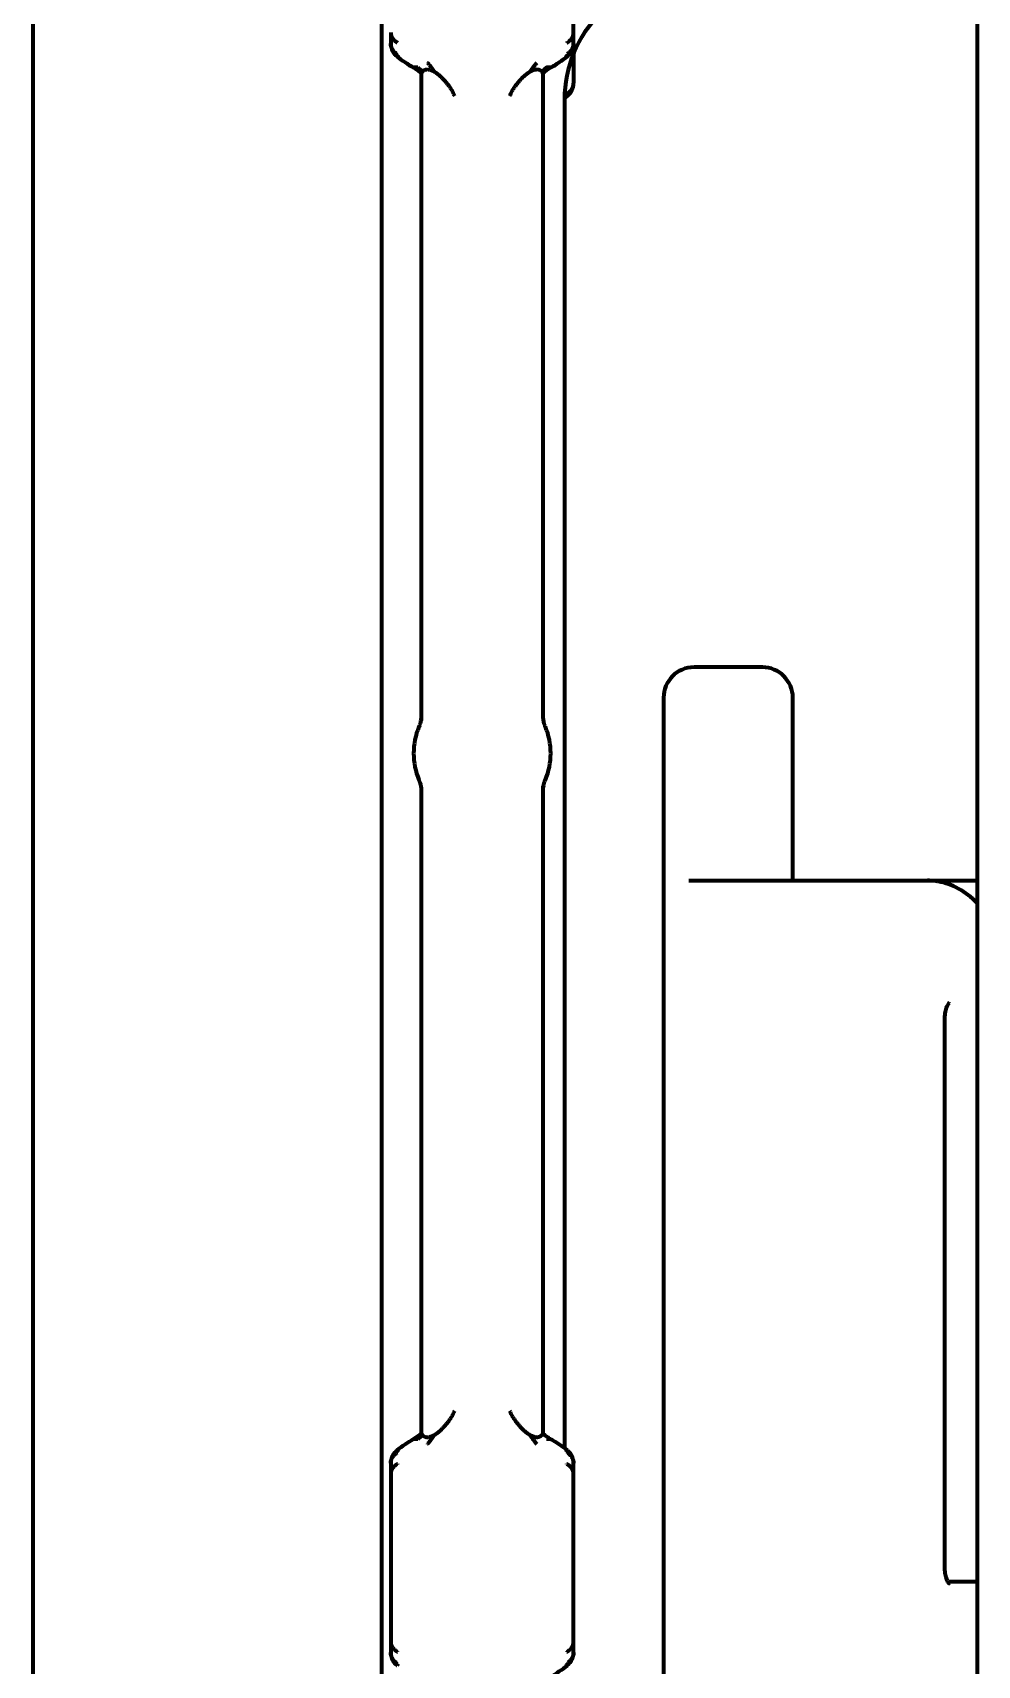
# Model space of a CAD drawing. Header units: inches. Extents: x -3022 to 7311, y 343 to 5680.
# Drawn here: x 5468.5 to 5499.5, y 2407.9 to 2461.5 of the extents above; entities that cross this region are included whole.
import ezdxf

# ---------------------------------------------------------------- set-up
doc = ezdxf.new("R2010")
doc.units = ezdxf.units.IN

msp = doc.modelspace()

# ---------------------------------------------------------------- linework, layer by layer
at = {"linetype": 'Continuous', "lineweight": 70}
for p, q in [((5468.479, 3920.692), (5468.479, 2255.492)), ((5499.479, 2281.295), (5499.479, 3919.296)), ((5479.929, 2522.045), (5479.929, 2351.695)), ((5486.229, 2461.52), (5486.229, 2467.021)), ((5480.475, 2460.799), (5480.432, 2460.745)), ((5486.025, 2460.745), (5485.982, 2460.799)), ((5486.229, 2460.844), (5486.229, 2459.862)), ((5481.229, 2460.191), (5481.229, 2438.946)), ((5485.228, 2439.121), (5485.228, 2460.191)), ((5486.028, 2459.447), (5485.929, 2459.371)), ((5485.929, 2459.324), (5485.929, 2415.07)), ((5490.613, 2440.695), (5490.182, 2440.695)), ((5492.425, 2440.695), (5490.613, 2440.695)), ((5489.182, 2439.695), (5489.182, 2340.797)), ((5493.425, 2433.695), (5493.425, 2439.695)), ((5485.302, 2438.744), (5485.303, 2438.741)), ((5481.155, 2436.997), (5481.154, 2437)), ((5481.229, 2436.62), (5481.229, 2415.549)), ((5485.228, 2415.55), (5485.228, 2436.795)), ((5490.01, 2433.695), (5491.151, 2433.695)), ((5491.151, 2433.695), (5497.843, 2433.695)), ((5497.843, 2433.695), (5499.479, 2433.695)), ((5498.41, 2411.195), (5498.41, 2429.124)), ((5481.114, 2415.364), (5480.979, 2415.368)), ((5485.478, 2415.368), (5485.343, 2415.364)), ((5485.381, 2415.429), (5485.399, 2415.417)), ((5485.477, 2415.369), (5485.478, 2415.368)), ((5480.432, 2414.996), (5480.475, 2414.942)), ((5485.982, 2414.942), (5486.025, 2414.996)), ((5480.229, 2414.221), (5480.229, 2408.72)), ((5486.229, 2408.72), (5486.229, 2414.221)), ((5498.551, 2410.695), (5499.479, 2410.695)), ((5480.475, 2407.999), (5480.432, 2407.945)), ((5486.025, 2407.945), (5485.982, 2407.999))]:
    msp.add_line(p, q, dxfattribs=at)
for centre, radius, start, end in [((5489.929, 2459.324), 4, 135, 180), ((5483.229, 2464.27), 4.5, 231.5776, 240.0016), ((5483.229, 2464.27), 4.5, 299.9984, 308.4327), ((5485.699, 2459.862), 0.53, 308.4745, 0), ((5490.182, 2439.695), 1, 90, 180), ((5492.425, 2439.695), 1, 0, 90), ((5483.229, 2437.87), 2.25, 157.2326, 202.7674), ((5483.229, 2437.87), 2.25, 337.2326, 22.7674), ((5483.229, 2411.47), 4.5, 119.9984, 128.4325), ((5483.229, 2411.47), 4.5, 51.5776, 60.0016), ((5483.229, 2411.47), 4.5, 299.9984, 308.4327)]:
    msp.add_arc(centre, radius, start, end, dxfattribs=at)
for centre, major_axis, ratio, start_param, end_param in [((5485.716, 2461.138), (0.312, -0.391), 0.212305, 6.28287, 6.78362), ((5486.216, 2459.088), (1.342, 0.629), 0.999709, 1.654918, 1.870022), ((5497.866, 2428.695), (0, 5), 0.615661, 5.73191, 6.175284), ((5480.741, 2414.602), (-0.312, 0.391), 0.212309, 6.282867, 6.783617), ((5485.716, 2408.338), (0.312, -0.391), 0.212305, 6.282869, 6.783619)]:
    msp.add_ellipse(centre, major_axis=major_axis, ratio=ratio, start_param=start_param, end_param=end_param, dxfattribs=at)
for points, knots in [([(5480.229, 2461.52), (5480.229, 2461.517), (5480.229, 2461.511), (5480.229, 2461.503), (5480.23, 2461.494), (5480.23, 2461.486), (5480.231, 2461.478), (5480.232, 2461.47), (5480.234, 2461.463), (5480.235, 2461.455), (5480.237, 2461.448), (5480.239, 2461.441), (5480.241, 2461.434), (5480.243, 2461.427), (5480.245, 2461.42), (5480.247, 2461.413), (5480.249, 2461.407), (5480.252, 2461.401), (5480.254, 2461.394), (5480.257, 2461.389), (5480.26, 2461.383), (5480.262, 2461.377), (5480.265, 2461.372), (5480.268, 2461.366), (5480.271, 2461.361), (5480.273, 2461.356), (5480.276, 2461.351), (5480.279, 2461.347), (5480.282, 2461.342), (5480.285, 2461.338), (5480.29, 2461.329), (5480.299, 2461.317), (5480.312, 2461.301), (5480.326, 2461.285), (5480.34, 2461.27), (5480.355, 2461.257), (5480.37, 2461.243), (5480.386, 2461.231), (5480.402, 2461.219), (5480.419, 2461.208), (5480.435, 2461.197), (5480.447, 2461.191), (5480.453, 2461.188)], [0, 0, 0, 0, 0.022174, 0.043992, 0.065454, 0.086559, 0.107306, 0.127694, 0.147722, 0.167391, 0.186699, 0.205647, 0.224234, 0.24246, 0.260326, 0.277831, 0.294976, 0.31176, 0.328185, 0.34425, 0.359956, 0.375304, 0.390294, 0.404926, 0.419202, 0.433122, 0.446686, 0.459896, 0.472753, 0.485256, 0.497408, 0.546852, 0.59552, 0.643418, 0.690552, 0.736929, 0.782561, 0.827458, 0.871635, 0.915106, 0.957888, 1, 1, 1, 1]), ([(5486.004, 2461.188), (5486.007, 2461.189), (5486.014, 2461.193), (5486.023, 2461.198), (5486.033, 2461.204), (5486.042, 2461.21), (5486.051, 2461.216), (5486.06, 2461.222), (5486.069, 2461.229), (5486.078, 2461.236), (5486.086, 2461.243), (5486.095, 2461.25), (5486.103, 2461.257), (5486.111, 2461.265), (5486.119, 2461.273), (5486.127, 2461.281), (5486.135, 2461.289), (5486.142, 2461.298), (5486.15, 2461.306), (5486.157, 2461.315), (5486.163, 2461.324), (5486.17, 2461.334), (5486.176, 2461.343), (5486.182, 2461.352), (5486.187, 2461.363), (5486.193, 2461.374), (5486.199, 2461.385), (5486.204, 2461.397), (5486.209, 2461.41), (5486.214, 2461.424), (5486.218, 2461.438), (5486.221, 2461.453), (5486.224, 2461.469), (5486.227, 2461.485), (5486.228, 2461.502), (5486.228, 2461.514), (5486.228, 2461.52)], [0, 0, 0, 0, 0.023097, 0.046394, 0.069896, 0.093606, 0.117525, 0.141657, 0.166005, 0.190571, 0.215358, 0.240367, 0.265601, 0.291061, 0.31675, 0.342669, 0.36882, 0.395202, 0.421819, 0.44867, 0.475756, 0.503078, 0.528611, 0.555658, 0.584225, 0.614319, 0.645946, 0.679112, 0.713819, 0.750071, 0.78787, 0.827215, 0.868105, 0.910537, 0.954504, 1, 1, 1, 1]), ([(5480.229, 2461.162), (5480.229, 2461.159), (5480.229, 2461.152), (5480.229, 2461.141), (5480.23, 2461.13), (5480.23, 2461.12), (5480.231, 2461.11), (5480.232, 2461.1), (5480.234, 2461.091), (5480.235, 2461.082), (5480.236, 2461.073), (5480.238, 2461.064), (5480.24, 2461.056), (5480.241, 2461.048), (5480.243, 2461.04), (5480.245, 2461.032), (5480.247, 2461.025), (5480.249, 2461.017), (5480.251, 2461.011), (5480.253, 2461.004), (5480.255, 2460.997), (5480.257, 2460.991), (5480.259, 2460.985), (5480.261, 2460.98), (5480.263, 2460.974), (5480.265, 2460.969), (5480.267, 2460.964), (5480.269, 2460.96), (5480.271, 2460.955), (5480.273, 2460.951), (5480.275, 2460.947), (5480.276, 2460.943), (5480.278, 2460.939), (5480.28, 2460.936), (5480.284, 2460.926), (5480.293, 2460.909), (5480.306, 2460.887), (5480.319, 2460.866), (5480.334, 2460.845), (5480.349, 2460.826), (5480.364, 2460.808), (5480.38, 2460.791), (5480.397, 2460.775), (5480.413, 2460.76), (5480.425, 2460.751), (5480.43, 2460.746)], [0, 0, 0, 0, 0.022864, 0.045242, 0.067133, 0.088535, 0.109449, 0.129874, 0.149809, 0.169254, 0.188209, 0.206674, 0.224648, 0.242132, 0.259125, 0.275627, 0.291638, 0.307159, 0.322189, 0.336729, 0.350779, 0.364339, 0.37741, 0.389991, 0.402083, 0.413686, 0.4248, 0.435426, 0.445564, 0.455215, 0.464378, 0.473054, 0.481244, 0.488947, 0.496164, 0.551428, 0.605599, 0.65868, 0.71067, 0.761575, 0.811398, 0.860144, 0.907821, 0.954437, 1, 1, 1, 1]), ([(5480.429, 2460.826), (5480.425, 2460.828), (5480.419, 2460.832), (5480.411, 2460.838), (5480.402, 2460.845), (5480.393, 2460.851), (5480.384, 2460.858), (5480.376, 2460.865), (5480.368, 2460.872), (5480.359, 2460.88), (5480.351, 2460.888), (5480.343, 2460.895), (5480.336, 2460.904), (5480.328, 2460.912), (5480.321, 2460.921), (5480.313, 2460.929), (5480.306, 2460.939), (5480.3, 2460.948), (5480.293, 2460.957), (5480.287, 2460.967), (5480.281, 2460.977), (5480.275, 2460.987), (5480.27, 2460.997), (5480.264, 2461.008), (5480.259, 2461.02), (5480.254, 2461.032), (5480.249, 2461.046), (5480.244, 2461.06), (5480.24, 2461.075), (5480.236, 2461.091), (5480.233, 2461.108), (5480.231, 2461.125), (5480.229, 2461.144), (5480.229, 2461.156), (5480.229, 2461.162)], [0, 0, 0, 0, 0.024357, 0.048944, 0.073762, 0.098813, 0.124098, 0.149619, 0.175376, 0.201373, 0.227608, 0.254085, 0.280803, 0.307763, 0.334968, 0.362416, 0.39011, 0.418048, 0.446233, 0.474664, 0.503342, 0.530297, 0.559114, 0.5898, 0.622358, 0.656793, 0.693106, 0.731302, 0.77138, 0.813343, 0.857189, 0.902916, 0.950521, 1, 1, 1, 1]), ([(5486.027, 2460.746), (5486.03, 2460.749), (5486.036, 2460.754), (5486.045, 2460.762), (5486.055, 2460.77), (5486.064, 2460.778), (5486.073, 2460.787), (5486.082, 2460.796), (5486.091, 2460.806), (5486.099, 2460.816), (5486.108, 2460.826), (5486.116, 2460.836), (5486.125, 2460.847), (5486.133, 2460.859), (5486.14, 2460.87), (5486.148, 2460.882), (5486.155, 2460.894), (5486.163, 2460.907), (5486.169, 2460.92), (5486.175, 2460.931), (5486.179, 2460.94), (5486.183, 2460.947), (5486.186, 2460.956), (5486.191, 2460.966), (5486.195, 2460.977), (5486.199, 2460.99), (5486.204, 2461.004), (5486.209, 2461.019), (5486.213, 2461.036), (5486.217, 2461.053), (5486.221, 2461.073), (5486.224, 2461.093), (5486.226, 2461.115), (5486.228, 2461.138), (5486.228, 2461.154), (5486.228, 2461.162)], [0, 0, 0, 0, 0.025091, 0.050515, 0.076274, 0.10237, 0.128804, 0.155576, 0.182689, 0.210144, 0.237941, 0.266081, 0.294566, 0.323395, 0.352569, 0.38209, 0.411956, 0.442168, 0.472727, 0.503632, 0.518597, 0.53614, 0.556264, 0.578973, 0.60427, 0.632159, 0.662642, 0.695721, 0.7314, 0.769678, 0.810555, 0.85403, 0.9001, 0.948759, 1, 1, 1, 1]), ([(5486.228, 2461.162), (5486.228, 2461.159), (5486.228, 2461.153), (5486.228, 2461.144), (5486.227, 2461.134), (5486.226, 2461.125), (5486.225, 2461.116), (5486.224, 2461.108), (5486.223, 2461.099), (5486.221, 2461.091), (5486.219, 2461.083), (5486.217, 2461.075), (5486.215, 2461.068), (5486.213, 2461.06), (5486.211, 2461.053), (5486.208, 2461.046), (5486.206, 2461.039), (5486.204, 2461.033), (5486.201, 2461.026), (5486.198, 2461.02), (5486.196, 2461.014), (5486.193, 2461.008), (5486.19, 2461.002), (5486.187, 2460.997), (5486.185, 2460.992), (5486.182, 2460.987), (5486.179, 2460.982), (5486.174, 2460.972), (5486.165, 2460.958), (5486.152, 2460.94), (5486.139, 2460.923), (5486.125, 2460.907), (5486.11, 2460.891), (5486.095, 2460.877), (5486.079, 2460.863), (5486.062, 2460.85), (5486.046, 2460.837), (5486.034, 2460.83), (5486.028, 2460.826)], [0, 0, 0, 0, 0.024704, 0.048963, 0.072775, 0.09614, 0.119058, 0.141527, 0.163547, 0.185119, 0.206242, 0.226916, 0.247141, 0.266917, 0.286244, 0.305122, 0.323552, 0.341533, 0.359067, 0.376153, 0.392792, 0.408985, 0.424731, 0.440032, 0.454887, 0.469298, 0.483266, 0.496789, 0.550956, 0.604254, 0.656687, 0.708259, 0.758975, 0.808843, 0.857869, 0.906064, 0.953438, 1, 1, 1, 1]), ([(5481.114, 2460.376), (5481.102, 2460.376), (5481.08, 2460.375), (5481.054, 2460.374), (5481.033, 2460.374), (5481.016, 2460.373), (5481.003, 2460.373), (5480.993, 2460.373), (5480.985, 2460.373), (5480.98, 2460.373), (5480.979, 2460.373), (5480.979, 2460.373)], [0, 0, 0, 0, 0.111111, 0.222222, 0.333333, 0.444444, 0.555555, 0.666666, 0.777777, 0.888888, 1, 1, 1, 1]), ([(5480.979, 2460.373), (5480.979, 2460.373), (5480.98, 2460.373), (5480.98, 2460.372), (5480.98, 2460.372)], [0, 0, 0, 0, 0.799483, 1, 1, 1, 1]), ([(5481.273, 2460.243), (5481.267, 2460.236), (5481.257, 2460.224), (5481.246, 2460.21), (5481.238, 2460.201), (5481.233, 2460.195), (5481.23, 2460.192), (5481.229, 2460.192), (5481.229, 2460.192)], [0, 0, 0, 0, 0.166664, 0.333327, 0.499991, 0.666654, 0.833318, 1, 1, 1, 1]), ([(5481.65, 2460.241), (5481.611, 2460.263), (5481.572, 2460.279), (5481.523, 2460.293), (5481.514, 2460.295), (5481.495, 2460.299), (5481.486, 2460.301), (5481.458, 2460.305), (5481.441, 2460.306), (5481.415, 2460.305), (5481.407, 2460.305), (5481.391, 2460.303), (5481.383, 2460.302), (5481.361, 2460.298), (5481.347, 2460.293), (5481.328, 2460.285), (5481.322, 2460.282), (5481.311, 2460.276), (5481.295, 2460.265), (5481.281, 2460.253), (5481.273, 2460.244)], [0, 0, 0, 0, 0.25, 0.25, 0.3125, 0.3125, 0.375, 0.375, 0.5, 0.5, 0.5625, 0.5625, 0.625, 0.625, 0.75, 0.75, 0.8125, 0.8125, 0.875, 1, 1, 1, 1]), ([(5485.184, 2460.244), (5485.168, 2460.262), (5485.148, 2460.277), (5485.116, 2460.291), (5485.11, 2460.293), (5485.096, 2460.297), (5485.089, 2460.299), (5485.067, 2460.303), (5485.051, 2460.305), (5485.026, 2460.306), (5485.017, 2460.305), (5484.999, 2460.304), (5484.99, 2460.303), (5484.963, 2460.3), (5484.944, 2460.296), (5484.915, 2460.288), (5484.905, 2460.285), (5484.885, 2460.278), (5484.876, 2460.274), (5484.846, 2460.262), (5484.827, 2460.252), (5484.807, 2460.241)], [0, 0, 0, 0, 0.25, 0.25, 0.3125, 0.3125, 0.375, 0.375, 0.5, 0.5, 0.5625, 0.5625, 0.625, 0.625, 0.75, 0.75, 0.8125, 0.8125, 0.875, 0.875, 1, 1, 1, 1]), ([(5485.479, 2460.373), (5485.478, 2460.373), (5485.478, 2460.373), (5485.478, 2460.373), (5485.478, 2460.373), (5485.477, 2460.373), (5485.472, 2460.373), (5485.464, 2460.373), (5485.452, 2460.373), (5485.435, 2460.373), (5485.413, 2460.374), (5485.384, 2460.375), (5485.357, 2460.376), (5485.343, 2460.376), (5485.343, 2460.376), (5485.342, 2460.376)], [0, 0, 0, 0, 0.000001, 0.000001, 0.000001, 0.125, 0.25, 0.375, 0.5, 0.625, 0.749999, 0.874999, 0.999999, 0.999999, 1, 1, 1, 1]), ([(5486.029, 2459.526), (5486.032, 2459.528), (5486.038, 2459.532), (5486.046, 2459.538), (5486.055, 2459.545), (5486.064, 2459.551), (5486.073, 2459.558), (5486.081, 2459.565), (5486.089, 2459.572), (5486.098, 2459.58), (5486.106, 2459.588), (5486.114, 2459.595), (5486.121, 2459.604), (5486.129, 2459.612), (5486.136, 2459.621), (5486.144, 2459.629), (5486.151, 2459.639), (5486.157, 2459.648), (5486.164, 2459.657), (5486.17, 2459.667), (5486.176, 2459.677), (5486.182, 2459.687), (5486.187, 2459.697), (5486.193, 2459.708), (5486.198, 2459.72), (5486.203, 2459.732), (5486.208, 2459.746), (5486.213, 2459.76), (5486.217, 2459.775), (5486.221, 2459.791), (5486.224, 2459.808), (5486.226, 2459.825), (5486.228, 2459.844), (5486.228, 2459.856), (5486.228, 2459.862)], [0, 0, 0, 0, 0.024355, 0.04894, 0.073756, 0.098805, 0.124087, 0.149606, 0.175361, 0.201355, 0.227588, 0.254061, 0.280776, 0.307734, 0.334935, 0.36238, 0.39007, 0.418005, 0.446186, 0.474613, 0.503287, 0.530252, 0.559079, 0.589773, 0.622339, 0.65678, 0.693098, 0.731298, 0.77138, 0.813344, 0.857191, 0.902919, 0.950523, 1, 1, 1, 1]), ([(5481.225, 2439.121), (5481.227, 2439.09), (5481.226, 2439.013), (5481.208, 2438.907), (5481.182, 2438.817), (5481.164, 2438.767), (5481.155, 2438.745), (5481.153, 2438.739), (5481.152, 2438.738), (5481.152, 2438.736), (5481.151, 2438.735), (5481.151, 2438.735), (5481.152, 2438.736), (5481.153, 2438.739), (5481.154, 2438.742)], [0, 0, 0, 0, 0.192641, 0.46939, 0.660242, 0.766372, 0.796104, 0.80381, 0.809134, 0.815266, 0.825483, 0.848577, 0.923342, 1, 1, 1, 1]), ([(5485.302, 2438.744), (5485.302, 2438.745), (5485.29, 2438.774), (5485.246, 2438.9), (5485.23, 2439.024), (5485.23, 2439.121)], [0, 0, 0, 0, 0.009299, 0.261296, 1, 1, 1, 1]), ([(5481.155, 2436.997), (5481.155, 2436.996), (5481.167, 2436.968), (5481.204, 2436.857), (5481.234, 2436.732), (5481.226, 2436.635), (5481.224, 2436.62)], [0, 0, 0, 0, 0.009262, 0.246774, 0.884162, 1, 1, 1, 1]), ([(5485.232, 2436.62), (5485.23, 2436.652), (5485.231, 2436.728), (5485.25, 2436.835), (5485.275, 2436.925), (5485.293, 2436.974), (5485.302, 2436.996), (5485.304, 2437.002), (5485.305, 2437.003), (5485.305, 2437.004), (5485.306, 2437.006), (5485.306, 2437.006), (5485.305, 2437.005), (5485.304, 2437.001), (5485.303, 2436.999)], [0, 0, 0, 0, 0.19515, 0.471223, 0.661372, 0.766871, 0.796207, 0.803852, 0.809156, 0.815293, 0.825547, 0.848804, 0.924385, 1, 1, 1, 1]), ([(5498.41, 2429.124), (5498.41, 2429.199), (5498.421, 2429.342), (5498.466, 2429.525), (5498.521, 2429.649), (5498.552, 2429.689), (5498.556, 2429.694), (5498.556, 2429.694)], [0, 0, 0, 0, 0.239211, 0.484995, 0.690866, 0.916598, 1, 1, 1, 1]), ([(5481.229, 2415.549), (5481.229, 2415.549), (5481.234, 2415.544), (5481.245, 2415.531), (5481.25, 2415.525), (5481.261, 2415.513), (5481.266, 2415.505), (5481.273, 2415.497)], [0, 0, 0, 0, 0.5, 0.5, 0.75, 0.75, 1, 1, 1, 1]), ([(5481.273, 2415.497), (5481.289, 2415.479), (5481.309, 2415.464), (5481.341, 2415.45), (5481.347, 2415.448), (5481.361, 2415.444), (5481.368, 2415.442), (5481.39, 2415.437), (5481.406, 2415.436), (5481.431, 2415.435), (5481.44, 2415.435), (5481.458, 2415.436), (5481.467, 2415.437), (5481.495, 2415.441), (5481.513, 2415.445), (5481.542, 2415.453), (5481.552, 2415.456), (5481.572, 2415.463), (5481.581, 2415.467), (5481.611, 2415.479), (5481.63, 2415.489), (5481.65, 2415.5)], [0, 0, 0, 0, 0.25, 0.25, 0.3125, 0.3125, 0.375, 0.375, 0.5, 0.5, 0.5625, 0.5625, 0.625, 0.625, 0.75, 0.75, 0.8125, 0.8125, 0.875, 0.875, 1, 1, 1, 1]), ([(5484.807, 2415.5), (5484.846, 2415.478), (5484.885, 2415.462), (5484.934, 2415.448), (5484.943, 2415.446), (5484.962, 2415.442), (5484.971, 2415.44), (5484.999, 2415.436), (5485.016, 2415.435), (5485.042, 2415.436), (5485.05, 2415.436), (5485.066, 2415.438), (5485.074, 2415.439), (5485.096, 2415.443), (5485.11, 2415.448), (5485.129, 2415.456), (5485.135, 2415.459), (5485.146, 2415.465), (5485.162, 2415.475), (5485.176, 2415.488), (5485.184, 2415.497)], [0, 0, 0, 0, 0.25, 0.25, 0.3125, 0.3125, 0.375, 0.375, 0.5, 0.5, 0.5625, 0.5625, 0.625, 0.625, 0.75, 0.75, 0.8125, 0.8125, 0.875, 1, 1, 1, 1]), ([(5485.184, 2415.497), (5485.198, 2415.514), (5485.209, 2415.527), (5485.218, 2415.538), (5485.22, 2415.54), (5485.223, 2415.543), (5485.224, 2415.545), (5485.226, 2415.547), (5485.227, 2415.548), (5485.228, 2415.549), (5485.228, 2415.549)], [0, 0, 0, 0, 0.5, 0.5, 0.625, 0.625, 0.75, 0.75, 0.875, 1, 1, 1, 1]), ([(5485.23, 2415.548), (5485.239, 2415.54), (5485.249, 2415.532), (5485.268, 2415.515), (5485.278, 2415.507), (5485.307, 2415.483), (5485.328, 2415.467), (5485.389, 2415.422), (5485.432, 2415.394), (5485.476, 2415.368)], [0, 0, 0, 0, 0.125, 0.125, 0.25, 0.25, 0.5, 0.5, 1, 1, 1, 1]), ([(5480.43, 2414.995), (5480.427, 2414.992), (5480.421, 2414.987), (5480.412, 2414.979), (5480.402, 2414.971), (5480.393, 2414.962), (5480.384, 2414.954), (5480.375, 2414.944), (5480.366, 2414.935), (5480.358, 2414.925), (5480.349, 2414.915), (5480.341, 2414.904), (5480.333, 2414.894), (5480.324, 2414.882), (5480.317, 2414.871), (5480.309, 2414.859), (5480.302, 2414.847), (5480.294, 2414.834), (5480.288, 2414.821), (5480.282, 2414.81), (5480.278, 2414.801), (5480.274, 2414.794), (5480.271, 2414.785), (5480.266, 2414.775), (5480.262, 2414.763), (5480.258, 2414.751), (5480.253, 2414.737), (5480.248, 2414.722), (5480.244, 2414.705), (5480.24, 2414.687), (5480.236, 2414.668), (5480.233, 2414.648), (5480.231, 2414.626), (5480.229, 2414.603), (5480.229, 2414.587), (5480.229, 2414.578)], [0, 0, 0, 0, 0.02509, 0.050514, 0.076273, 0.102369, 0.128802, 0.155575, 0.182688, 0.210142, 0.237939, 0.266079, 0.294563, 0.323392, 0.352567, 0.382087, 0.411953, 0.442166, 0.472724, 0.503629, 0.518587, 0.536124, 0.556243, 0.578949, 0.604243, 0.63213, 0.662612, 0.695692, 0.731371, 0.769651, 0.810532, 0.854011, 0.900086, 0.948752, 1, 1, 1, 1]), ([(5480.229, 2414.578), (5480.229, 2414.582), (5480.229, 2414.588), (5480.229, 2414.597), (5480.23, 2414.607), (5480.231, 2414.616), (5480.232, 2414.624), (5480.233, 2414.633), (5480.234, 2414.641), (5480.236, 2414.65), (5480.238, 2414.658), (5480.24, 2414.666), (5480.242, 2414.673), (5480.244, 2414.681), (5480.246, 2414.688), (5480.249, 2414.695), (5480.251, 2414.702), (5480.254, 2414.708), (5480.256, 2414.715), (5480.259, 2414.721), (5480.261, 2414.727), (5480.264, 2414.733), (5480.267, 2414.738), (5480.27, 2414.744), (5480.272, 2414.749), (5480.275, 2414.754), (5480.278, 2414.759), (5480.283, 2414.769), (5480.292, 2414.783), (5480.305, 2414.8), (5480.318, 2414.818), (5480.332, 2414.834), (5480.347, 2414.849), (5480.362, 2414.864), (5480.378, 2414.878), (5480.395, 2414.891), (5480.411, 2414.903), (5480.423, 2414.911), (5480.429, 2414.915)], [0, 0, 0, 0, 0.024704, 0.048961, 0.072773, 0.096137, 0.119054, 0.141523, 0.163543, 0.185114, 0.206237, 0.226911, 0.247136, 0.266912, 0.286239, 0.305117, 0.323547, 0.341529, 0.359063, 0.37615, 0.39279, 0.408983, 0.42473, 0.440032, 0.454888, 0.4693, 0.483268, 0.496793, 0.550959, 0.604257, 0.65669, 0.708261, 0.758977, 0.808844, 0.85787, 0.906065, 0.953438, 1, 1, 1, 1]), ([(5486.228, 2414.578), (5486.228, 2414.582), (5486.228, 2414.589), (5486.228, 2414.6), (5486.227, 2414.61), (5486.227, 2414.621), (5486.226, 2414.631), (5486.225, 2414.64), (5486.224, 2414.65), (5486.222, 2414.659), (5486.221, 2414.668), (5486.219, 2414.677), (5486.217, 2414.685), (5486.216, 2414.693), (5486.214, 2414.701), (5486.212, 2414.709), (5486.21, 2414.716), (5486.208, 2414.723), (5486.206, 2414.73), (5486.204, 2414.737), (5486.202, 2414.743), (5486.2, 2414.75), (5486.198, 2414.755), (5486.196, 2414.761), (5486.194, 2414.767), (5486.192, 2414.772), (5486.19, 2414.777), (5486.188, 2414.781), (5486.186, 2414.786), (5486.184, 2414.79), (5486.182, 2414.794), (5486.181, 2414.798), (5486.179, 2414.801), (5486.178, 2414.805), (5486.173, 2414.815), (5486.164, 2414.831), (5486.151, 2414.854), (5486.138, 2414.875), (5486.123, 2414.896), (5486.108, 2414.915), (5486.093, 2414.933), (5486.077, 2414.95), (5486.06, 2414.966), (5486.044, 2414.981), (5486.032, 2414.99), (5486.027, 2414.995)], [0, 0, 0, 0, 0.022872, 0.045257, 0.067154, 0.088562, 0.109482, 0.129912, 0.149852, 0.169301, 0.18826, 0.206728, 0.224705, 0.242191, 0.259186, 0.275689, 0.291702, 0.307223, 0.322254, 0.336793, 0.350842, 0.364401, 0.37747, 0.390049, 0.402138, 0.413738, 0.424848, 0.43547, 0.445604, 0.45525, 0.464408, 0.473078, 0.481261, 0.488957, 0.496167, 0.551431, 0.605603, 0.658683, 0.710673, 0.761578, 0.8114, 0.860146, 0.907823, 0.954438, 1, 1, 1, 1]), ([(5486.029, 2414.915), (5486.032, 2414.913), (5486.038, 2414.909), (5486.046, 2414.903), (5486.055, 2414.896), (5486.064, 2414.89), (5486.073, 2414.883), (5486.081, 2414.876), (5486.089, 2414.869), (5486.098, 2414.861), (5486.106, 2414.853), (5486.114, 2414.845), (5486.121, 2414.837), (5486.129, 2414.829), (5486.136, 2414.82), (5486.144, 2414.811), (5486.151, 2414.802), (5486.157, 2414.793), (5486.164, 2414.784), (5486.17, 2414.774), (5486.176, 2414.764), (5486.182, 2414.754), (5486.187, 2414.744), (5486.193, 2414.733), (5486.198, 2414.721), (5486.203, 2414.709), (5486.208, 2414.695), (5486.213, 2414.681), (5486.217, 2414.666), (5486.221, 2414.65), (5486.224, 2414.633), (5486.226, 2414.616), (5486.228, 2414.597), (5486.228, 2414.585), (5486.228, 2414.578)], [0, 0, 0, 0, 0.024358, 0.048945, 0.073764, 0.098815, 0.124101, 0.149622, 0.17538, 0.201377, 0.227613, 0.25409, 0.280809, 0.30777, 0.334974, 0.362423, 0.390117, 0.418056, 0.446241, 0.474673, 0.503351, 0.530314, 0.559139, 0.58983, 0.622392, 0.656829, 0.693144, 0.731338, 0.771415, 0.813373, 0.857214, 0.902934, 0.950531, 1, 1, 1, 1]), ([(5480.453, 2414.553), (5480.45, 2414.552), (5480.443, 2414.548), (5480.434, 2414.543), (5480.425, 2414.537), (5480.415, 2414.531), (5480.406, 2414.525), (5480.397, 2414.519), (5480.388, 2414.512), (5480.38, 2414.505), (5480.371, 2414.498), (5480.362, 2414.491), (5480.354, 2414.484), (5480.346, 2414.476), (5480.338, 2414.468), (5480.33, 2414.46), (5480.322, 2414.452), (5480.315, 2414.444), (5480.308, 2414.435), (5480.301, 2414.426), (5480.294, 2414.417), (5480.288, 2414.408), (5480.282, 2414.398), (5480.276, 2414.389), (5480.27, 2414.379), (5480.264, 2414.368), (5480.259, 2414.356), (5480.253, 2414.344), (5480.248, 2414.331), (5480.243, 2414.317), (5480.239, 2414.303), (5480.236, 2414.288), (5480.233, 2414.272), (5480.23, 2414.256), (5480.229, 2414.239), (5480.229, 2414.227), (5480.229, 2414.221)], [0, 0, 0, 0, 0.023051, 0.046302, 0.069757, 0.093418, 0.117289, 0.141371, 0.165669, 0.190183, 0.214918, 0.239874, 0.265054, 0.290459, 0.316093, 0.341955, 0.368048, 0.394372, 0.420929, 0.44772, 0.474745, 0.502005, 0.527594, 0.554699, 0.583327, 0.613486, 0.645182, 0.678419, 0.713201, 0.749531, 0.787411, 0.826841, 0.86782, 0.910343, 0.954406, 1, 1, 1, 1]), ([(5486.228, 2414.221), (5486.228, 2414.224), (5486.228, 2414.23), (5486.228, 2414.238), (5486.227, 2414.246), (5486.227, 2414.255), (5486.226, 2414.263), (5486.225, 2414.27), (5486.223, 2414.278), (5486.222, 2414.286), (5486.22, 2414.293), (5486.218, 2414.3), (5486.216, 2414.307), (5486.214, 2414.314), (5486.212, 2414.321), (5486.21, 2414.327), (5486.208, 2414.334), (5486.205, 2414.34), (5486.203, 2414.346), (5486.2, 2414.352), (5486.198, 2414.358), (5486.195, 2414.364), (5486.192, 2414.369), (5486.189, 2414.374), (5486.187, 2414.379), (5486.184, 2414.384), (5486.181, 2414.389), (5486.178, 2414.394), (5486.175, 2414.398), (5486.173, 2414.403), (5486.167, 2414.411), (5486.158, 2414.424), (5486.145, 2414.44), (5486.132, 2414.456), (5486.117, 2414.47), (5486.103, 2414.484), (5486.087, 2414.498), (5486.071, 2414.51), (5486.055, 2414.522), (5486.038, 2414.533), (5486.022, 2414.544), (5486.01, 2414.55), (5486.004, 2414.553)], [0, 0, 0, 0, 0.022146, 0.043937, 0.065372, 0.086451, 0.107171, 0.127534, 0.147537, 0.167181, 0.186465, 0.205389, 0.223953, 0.242157, 0.26, 0.277483, 0.294606, 0.31137, 0.327774, 0.343819, 0.359506, 0.374834, 0.389805, 0.404419, 0.418677, 0.43258, 0.446127, 0.459321, 0.472161, 0.484649, 0.496785, 0.546297, 0.595031, 0.642992, 0.690187, 0.736623, 0.782311, 0.827262, 0.871491, 0.915012, 0.957842, 1, 1, 1, 1]), ([(5498.556, 2410.626), (5498.556, 2410.625), (5498.554, 2410.627), (5498.528, 2410.659), (5498.478, 2410.764), (5498.431, 2410.924), (5498.412, 2411.079), (5498.41, 2411.171), (5498.41, 2411.195)], [0, 0, 0, 0, 0.064595, 0.272965, 0.480399, 0.692617, 0.92171, 1, 1, 1, 1]), ([(5480.229, 2408.72), (5480.229, 2408.717), (5480.229, 2408.711), (5480.229, 2408.703), (5480.23, 2408.694), (5480.23, 2408.686), (5480.231, 2408.678), (5480.232, 2408.67), (5480.234, 2408.663), (5480.235, 2408.655), (5480.237, 2408.648), (5480.239, 2408.641), (5480.241, 2408.634), (5480.243, 2408.627), (5480.245, 2408.62), (5480.247, 2408.613), (5480.249, 2408.607), (5480.252, 2408.601), (5480.254, 2408.594), (5480.257, 2408.589), (5480.26, 2408.583), (5480.262, 2408.577), (5480.265, 2408.572), (5480.268, 2408.566), (5480.271, 2408.561), (5480.273, 2408.556), (5480.276, 2408.551), (5480.279, 2408.547), (5480.282, 2408.542), (5480.285, 2408.538), (5480.29, 2408.529), (5480.299, 2408.517), (5480.312, 2408.501), (5480.326, 2408.485), (5480.34, 2408.47), (5480.355, 2408.457), (5480.37, 2408.443), (5480.386, 2408.431), (5480.402, 2408.419), (5480.419, 2408.408), (5480.435, 2408.397), (5480.447, 2408.391), (5480.453, 2408.388)], [0, 0, 0, 0, 0.022173, 0.043991, 0.065453, 0.086557, 0.107303, 0.127691, 0.147719, 0.167387, 0.186695, 0.205643, 0.22423, 0.242456, 0.260322, 0.277827, 0.294972, 0.311756, 0.328181, 0.344246, 0.359953, 0.375301, 0.390291, 0.404923, 0.4192, 0.43312, 0.446685, 0.459895, 0.472752, 0.485256, 0.497408, 0.546852, 0.595521, 0.643418, 0.690552, 0.736929, 0.78256, 0.827458, 0.871634, 0.915106, 0.957888, 1, 1, 1, 1]), ([(5480.229, 2408.362), (5480.229, 2408.359), (5480.229, 2408.352), (5480.229, 2408.341), (5480.23, 2408.33), (5480.23, 2408.32), (5480.231, 2408.31), (5480.232, 2408.3), (5480.234, 2408.291), (5480.235, 2408.282), (5480.236, 2408.273), (5480.238, 2408.264), (5480.24, 2408.256), (5480.241, 2408.248), (5480.243, 2408.24), (5480.245, 2408.232), (5480.247, 2408.225), (5480.249, 2408.217), (5480.251, 2408.211), (5480.253, 2408.204), (5480.255, 2408.197), (5480.257, 2408.191), (5480.259, 2408.185), (5480.261, 2408.18), (5480.263, 2408.174), (5480.265, 2408.169), (5480.267, 2408.164), (5480.269, 2408.16), (5480.271, 2408.155), (5480.273, 2408.151), (5480.275, 2408.147), (5480.276, 2408.143), (5480.278, 2408.139), (5480.28, 2408.136), (5480.284, 2408.126), (5480.293, 2408.109), (5480.306, 2408.087), (5480.319, 2408.066), (5480.334, 2408.045), (5480.349, 2408.026), (5480.364, 2408.008), (5480.38, 2407.991), (5480.397, 2407.975), (5480.413, 2407.96), (5480.425, 2407.951), (5480.43, 2407.946)], [0, 0, 0, 0, 0.022861, 0.045236, 0.067124, 0.088524, 0.109435, 0.129858, 0.149791, 0.169234, 0.188188, 0.206651, 0.224624, 0.242107, 0.259099, 0.2756, 0.291611, 0.307132, 0.322162, 0.336702, 0.350753, 0.364313, 0.377385, 0.389967, 0.40206, 0.413664, 0.42478, 0.435408, 0.445548, 0.455201, 0.464367, 0.473045, 0.481238, 0.488944, 0.496164, 0.551428, 0.605599, 0.65868, 0.71067, 0.761575, 0.811397, 0.860144, 0.907821, 0.954437, 1, 1, 1, 1]), ([(5480.429, 2408.026), (5480.425, 2408.028), (5480.419, 2408.032), (5480.411, 2408.038), (5480.402, 2408.045), (5480.393, 2408.051), (5480.384, 2408.058), (5480.376, 2408.065), (5480.368, 2408.072), (5480.359, 2408.08), (5480.351, 2408.088), (5480.343, 2408.095), (5480.336, 2408.104), (5480.328, 2408.112), (5480.321, 2408.121), (5480.313, 2408.129), (5480.306, 2408.139), (5480.3, 2408.148), (5480.293, 2408.157), (5480.287, 2408.167), (5480.281, 2408.177), (5480.275, 2408.187), (5480.27, 2408.197), (5480.264, 2408.208), (5480.259, 2408.22), (5480.254, 2408.232), (5480.249, 2408.246), (5480.244, 2408.26), (5480.24, 2408.275), (5480.236, 2408.291), (5480.233, 2408.308), (5480.231, 2408.325), (5480.229, 2408.344), (5480.229, 2408.356), (5480.229, 2408.362)], [0, 0, 0, 0, 0.024357, 0.048944, 0.073762, 0.098812, 0.124097, 0.149618, 0.175376, 0.201372, 0.227608, 0.254084, 0.280802, 0.307763, 0.334967, 0.362415, 0.390108, 0.418047, 0.446232, 0.474663, 0.503341, 0.530292, 0.559107, 0.58979, 0.622347, 0.65678, 0.693093, 0.731289, 0.771368, 0.813332, 0.857179, 0.902909, 0.950518, 1, 1, 1, 1]), ([(5486.004, 2408.388), (5486.007, 2408.389), (5486.014, 2408.393), (5486.023, 2408.398), (5486.033, 2408.404), (5486.042, 2408.41), (5486.051, 2408.416), (5486.06, 2408.422), (5486.069, 2408.429), (5486.078, 2408.436), (5486.086, 2408.443), (5486.095, 2408.45), (5486.103, 2408.457), (5486.111, 2408.465), (5486.119, 2408.473), (5486.127, 2408.481), (5486.135, 2408.489), (5486.142, 2408.498), (5486.15, 2408.506), (5486.157, 2408.515), (5486.163, 2408.524), (5486.17, 2408.534), (5486.176, 2408.543), (5486.182, 2408.552), (5486.187, 2408.563), (5486.193, 2408.574), (5486.199, 2408.585), (5486.204, 2408.597), (5486.209, 2408.61), (5486.214, 2408.624), (5486.218, 2408.638), (5486.221, 2408.653), (5486.224, 2408.669), (5486.227, 2408.685), (5486.228, 2408.702), (5486.228, 2408.714), (5486.228, 2408.72)], [0, 0, 0, 0, 0.023097, 0.046394, 0.069896, 0.093605, 0.117525, 0.141657, 0.166005, 0.190571, 0.215357, 0.240367, 0.265601, 0.291061, 0.31675, 0.342669, 0.36882, 0.395202, 0.421819, 0.44867, 0.475757, 0.503079, 0.528612, 0.55566, 0.584227, 0.614322, 0.645949, 0.679115, 0.713822, 0.750074, 0.787873, 0.827217, 0.868107, 0.910538, 0.954505, 1, 1, 1, 1]), ([(5486.027, 2407.946), (5486.03, 2407.949), (5486.036, 2407.954), (5486.045, 2407.962), (5486.055, 2407.97), (5486.064, 2407.978), (5486.073, 2407.987), (5486.082, 2407.996), (5486.091, 2408.006), (5486.099, 2408.016), (5486.108, 2408.026), (5486.116, 2408.036), (5486.125, 2408.047), (5486.133, 2408.059), (5486.14, 2408.07), (5486.148, 2408.082), (5486.155, 2408.094), (5486.163, 2408.107), (5486.169, 2408.12), (5486.175, 2408.131), (5486.179, 2408.14), (5486.183, 2408.147), (5486.186, 2408.156), (5486.191, 2408.166), (5486.195, 2408.177), (5486.199, 2408.19), (5486.204, 2408.204), (5486.209, 2408.219), (5486.213, 2408.236), (5486.217, 2408.253), (5486.221, 2408.273), (5486.224, 2408.293), (5486.226, 2408.315), (5486.228, 2408.338), (5486.228, 2408.354), (5486.228, 2408.362)], [0, 0, 0, 0, 0.025091, 0.050515, 0.076274, 0.10237, 0.128803, 0.155576, 0.182689, 0.210144, 0.23794, 0.266081, 0.294565, 0.323394, 0.352569, 0.382089, 0.411955, 0.442168, 0.472727, 0.503631, 0.518597, 0.53614, 0.556265, 0.578974, 0.604272, 0.632161, 0.662644, 0.695723, 0.731402, 0.76968, 0.810557, 0.854032, 0.900101, 0.948759, 1, 1, 1, 1]), ([(5486.228, 2408.362), (5486.228, 2408.359), (5486.228, 2408.353), (5486.228, 2408.344), (5486.227, 2408.334), (5486.226, 2408.325), (5486.225, 2408.316), (5486.224, 2408.308), (5486.223, 2408.299), (5486.221, 2408.291), (5486.219, 2408.283), (5486.217, 2408.275), (5486.215, 2408.268), (5486.213, 2408.26), (5486.211, 2408.253), (5486.208, 2408.246), (5486.206, 2408.239), (5486.204, 2408.233), (5486.201, 2408.226), (5486.198, 2408.22), (5486.196, 2408.214), (5486.193, 2408.208), (5486.19, 2408.202), (5486.187, 2408.197), (5486.185, 2408.192), (5486.182, 2408.187), (5486.179, 2408.182), (5486.174, 2408.172), (5486.165, 2408.158), (5486.152, 2408.14), (5486.139, 2408.123), (5486.125, 2408.107), (5486.11, 2408.091), (5486.095, 2408.077), (5486.079, 2408.063), (5486.062, 2408.05), (5486.046, 2408.037), (5486.034, 2408.03), (5486.028, 2408.026)], [0, 0, 0, 0, 0.024705, 0.048964, 0.072776, 0.096141, 0.119058, 0.141528, 0.163548, 0.18512, 0.206243, 0.226917, 0.247142, 0.266918, 0.286245, 0.305124, 0.323553, 0.341535, 0.359068, 0.376155, 0.392794, 0.408986, 0.424732, 0.440033, 0.454888, 0.469299, 0.483266, 0.49679, 0.550956, 0.604255, 0.656687, 0.708259, 0.758975, 0.808843, 0.85787, 0.906065, 0.953438, 1, 1, 1, 1])]:
    msp.add_open_spline(points, degree=3, knots=knots, dxfattribs=at)
for points in [[(5480.229, 2461.52), (5480.229, 2461.399), (5480.229, 2461.28), (5480.229, 2461.162)], [(5486.229, 2461.162), (5486.229, 2461.28), (5486.229, 2461.399), (5486.229, 2461.52)], [(5481.114, 2460.377), (5481.17, 2460.336), (5481.223, 2460.291), (5481.273, 2460.243)], [(5481.829, 2460.115), (5481.815, 2460.127), (5481.788, 2460.151), (5481.743, 2460.184), (5481.697, 2460.214), (5481.666, 2460.232), (5481.65, 2460.241)], [(5484.807, 2460.241), (5484.791, 2460.232), (5484.76, 2460.214), (5484.714, 2460.184), (5484.669, 2460.151), (5484.642, 2460.127), (5484.628, 2460.115)], [(5485.024, 2460.534), (5484.944, 2460.45), (5484.871, 2460.351), (5484.807, 2460.241)], [(5485.228, 2460.192), (5485.228, 2460.192), (5485.227, 2460.192), (5485.224, 2460.195), (5485.219, 2460.201), (5485.211, 2460.21), (5485.2, 2460.224), (5485.19, 2460.236), (5485.184, 2460.243)], [(5485.478, 2460.373), (5485.389, 2460.322), (5485.305, 2460.261), (5485.228, 2460.192)], [(5482.329, 2459.44), (5482.318, 2459.464), (5482.295, 2459.514), (5482.253, 2459.596), (5482.2, 2459.684), (5482.134, 2459.781), (5482.051, 2459.885), (5481.952, 2459.996), (5481.872, 2460.075), (5481.829, 2460.115)], [(5484.628, 2460.115), (5484.585, 2460.075), (5484.505, 2459.996), (5484.406, 2459.885), (5484.323, 2459.781), (5484.257, 2459.684), (5484.204, 2459.596), (5484.162, 2459.514), (5484.139, 2459.464), (5484.128, 2459.44)], [(5498.198, 2433.666), (5498.161, 2433.673), (5498.085, 2433.684), (5497.967, 2433.693), (5497.885, 2433.695), (5497.843, 2433.695)], [(5481.829, 2415.626), (5481.872, 2415.666), (5481.952, 2415.745), (5482.051, 2415.855), (5482.134, 2415.96), (5482.2, 2416.057), (5482.253, 2416.145), (5482.295, 2416.226), (5482.318, 2416.277), (5482.329, 2416.301)], [(5484.128, 2416.301), (5484.139, 2416.277), (5484.162, 2416.226), (5484.204, 2416.145), (5484.257, 2416.057), (5484.323, 2415.96), (5484.406, 2415.855), (5484.505, 2415.745), (5484.585, 2415.666), (5484.628, 2415.626)], [(5481.228, 2415.549), (5481.152, 2415.48), (5481.068, 2415.419), (5480.978, 2415.368)], [(5481.273, 2415.497), (5481.223, 2415.45), (5481.17, 2415.405), (5481.114, 2415.364)], [(5481.65, 2415.5), (5481.666, 2415.508), (5481.697, 2415.527), (5481.743, 2415.557), (5481.788, 2415.59), (5481.815, 2415.613), (5481.829, 2415.626)], [(5484.628, 2415.626), (5484.642, 2415.613), (5484.669, 2415.59), (5484.714, 2415.557), (5484.76, 2415.527), (5484.791, 2415.508), (5484.807, 2415.5)], [(5484.807, 2415.5), (5484.871, 2415.39), (5484.944, 2415.291), (5485.024, 2415.207)], [(5480.229, 2414.578), (5480.229, 2414.461), (5480.229, 2414.342), (5480.229, 2414.221)], [(5486.229, 2414.221), (5486.229, 2414.342), (5486.229, 2414.461), (5486.229, 2414.578)], [(5480.229, 2408.72), (5480.229, 2408.599), (5480.229, 2408.48), (5480.229, 2408.362)], [(5486.229, 2408.362), (5486.229, 2408.48), (5486.229, 2408.599), (5486.229, 2408.72)]]:
    msp.add_open_spline(points, degree=3, dxfattribs=at)
for points, weights in [([(5480.979, 2460.373), (5481.068, 2460.322), (5481.152, 2460.261), (5481.229, 2460.192)], [1.00266270954, 0.999112430153, 0.999112430153, 1.00266270954]), ([(5481.433, 2460.534), (5481.513, 2460.45), (5481.586, 2460.352), (5481.65, 2460.241)], [1.0519813924, 1.03075909864, 1.01603507857, 1.00780933218]), ([(5485.343, 2460.376), (5485.288, 2460.336), (5485.235, 2460.291), (5485.184, 2460.243)], [1.00266264298, 1.00023799031, 0.999469288309, 1.00035653698]), ([(5481.65, 2415.5), (5481.586, 2415.389), (5481.513, 2415.291), (5481.433, 2415.207)], [1.00780933292, 1.0160350794, 1.03075909906, 1.05198139191])]:
    msp.add_rational_spline(points, weights, degree=3, dxfattribs=at)

doc.saveas('drawing.dxf')
